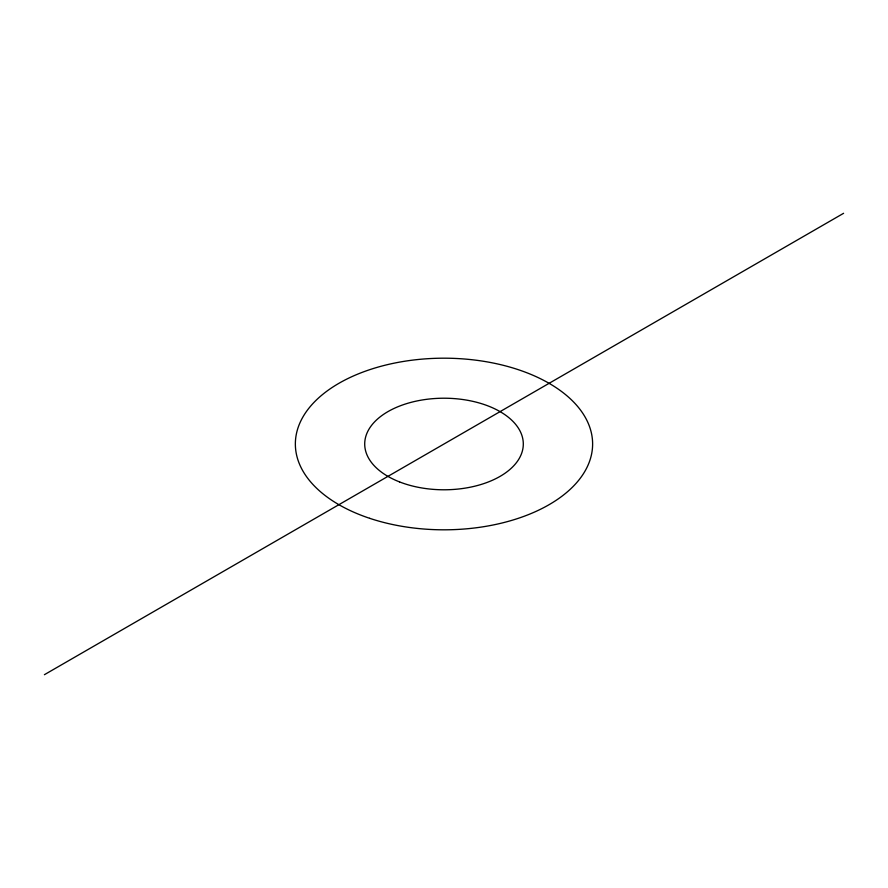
<?xml version="1.0" encoding="UTF-8"?>
<svg xmlns="http://www.w3.org/2000/svg" width="888" height="888" viewBox="0 0 888 888"><rect width="100%" height="100%" fill="white"/><g stroke="black" fill="none" stroke-linecap="round" stroke-linejoin="round"><path stroke-width="1.33" d="M44.4 674.702L843.6 213.298M399.556 481.918A79.298 45.788 0 0 0 523.099 447.263A79.298 45.788 0 0 0 409.346 402.819A79.298 45.788 0 0 0 399.556 481.918M369.686 518.315A148.618 85.803 0 0 0 592.618 444A148.618 85.803 0 0 0 369.686 369.686A148.618 85.803 0 0 0 369.686 518.315"/></g></svg>
